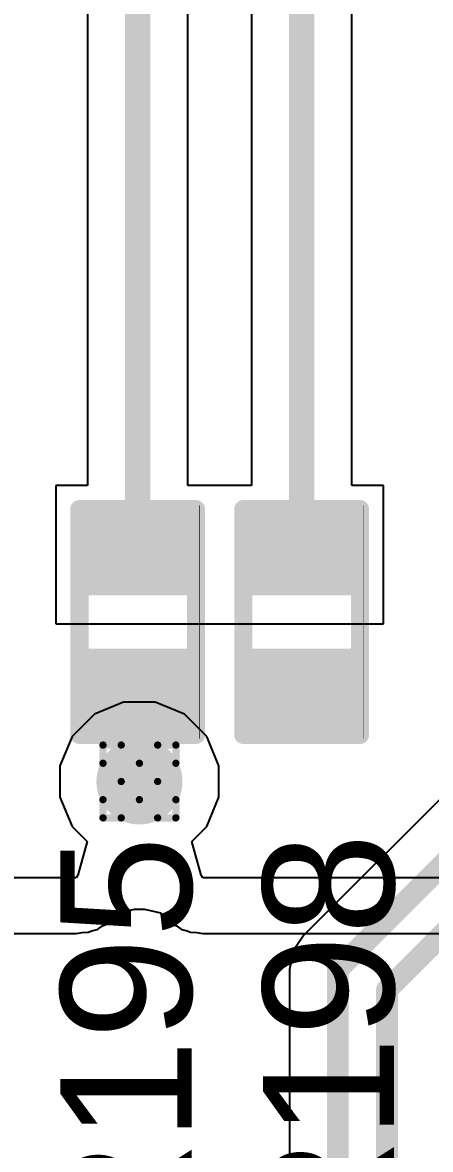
# Model space of a CAD drawing. Header units: inches. Extents: x -11 to 5379, y 0 to 5429.
# Drawn here: x 36.59 to 39.43, y 81.21 to 89.08 of the extents above; entities that cross this region are included whole.
import ezdxf

# ---------------------------------------------------------------- set-up
doc = ezdxf.new("R2010")
doc.units = ezdxf.units.IN
for name, color, linetype in [('Bottom Layer', 5, 'Continuous'), ('Drill Drawing', 1, 'Continuous'), ('GND', 16, 'Continuous'), ('PWR', 76, 'Continuous'), ('Top Layer', 1, 'Continuous'), ('Top Overlay', 2, 'Continuous'), ('Top Paste', 8, 'Continuous'), ('Top Solder', 216, 'Continuous'), ('Via Holes', 16, 'Continuous')]:
    doc.layers.add(name, color=color, linetype=linetype)
doc.styles.add('Arial', font='', dxfattribs={"height": 0.2})
doc.styles.get('Arial').set_extended_font_data('Arial')

# ---------------------------------------------------------------- blocks, each defined once
blk = doc.blocks.new('R___0402_295')
at = {"layer": 'Top Layer'}
for points in [[(-0.6985, -0.3175), (-0.6985, 0.3175), (-0.2413, 0.3175), (-0.2413, -0.3175)], [(0.2413, -0.3175), (0.2413, 0.3175), (0.6985, 0.3175), (0.6985, -0.3175)]]:
    blk.add_hatch(color=1, dxfattribs=at).paths.add_polyline_path(points)
at = {"layer": 'Top Paste'}
for points in [[(-0.6985, -0.3175), (-0.6985, 0.3175), (-0.2413, 0.3175), (-0.2413, -0.3175)], [(0.2413, -0.3175), (0.2413, 0.3175), (0.6985, 0.3175), (0.6985, -0.3175)]]:
    blk.add_hatch(color=8, dxfattribs=at).paths.add_polyline_path(points)
at = {"layer": 'Top Solder'}
for points in [[(-0.7535, -0.3725), (-0.7535, 0.3725), (-0.1863, 0.3725), (-0.1863, -0.3725)], [(0.1863, -0.3725), (0.1863, 0.3725), (0.7535, 0.3725), (0.7535, -0.3725)]]:
    blk.add_hatch(color=216, dxfattribs=at).paths.add_polyline_path(points)
at = {"layer": 'Top Overlay'}
for points in [[(-0.7874, 0.4064, 0.127, 0.127, 0), (-0.7874, -0.4064, 0.127, 0.127, 0)], [(-0.7874, 0.4064, 0.127, 0.127, 0), (0.7874, 0.4064, 0.127, 0.127, 0)], [(0.7874, 0.4064, 0.127, 0.127, 0), (0.7874, -0.4064, 0.127, 0.127, 0)], [(-0.7874, -0.4064, 0.127, 0.127, 0), (0.7874, -0.4064, 0.127, 0.127, 0)], [(-0.8128, -0.4318, 0.00323, 0.00323, 0), (0.8128, -0.4318, 0.00323, 0.00323, 0)]]:
    blk.add_lwpolyline(points, format="xyseb", dxfattribs=at)
for points in [[(-0.8191, 0.4064, 0.0635, 0.0635, 1), (-0.7556, 0.4064, 0.0635, 0.0635, 1)], [(-0.8191, 0.4064, 0.0635, 0.0635, 1), (-0.7556, 0.4064, 0.0635, 0.0635, 1)], [(0.7556, 0.4064, 0.0635, 0.0635, 1), (0.8191, 0.4064, 0.0635, 0.0635, 1)], [(0.7556, 0.4064, 0.0635, 0.0635, 1), (0.8191, 0.4064, 0.0635, 0.0635, 1)], [(-0.8191, -0.4064, 0.0635, 0.0635, 1), (-0.7556, -0.4064, 0.0635, 0.0635, 1)], [(-0.8191, -0.4064, 0.0635, 0.0635, 1), (-0.7556, -0.4064, 0.0635, 0.0635, 1)], [(0.7556, -0.4064, 0.0635, 0.0635, 1), (0.8191, -0.4064, 0.0635, 0.0635, 1)], [(0.7556, -0.4064, 0.0635, 0.0635, 1), (0.8191, -0.4064, 0.0635, 0.0635, 1)], [(-0.8136, -0.4318, 0.00161, 0.00161, 1), (-0.812, -0.4318, 0.00161, 0.00161, 1)], [(0.812, -0.4318, 0.00161, 0.00161, 1), (0.8136, -0.4318, 0.00161, 0.00161, 1)]]:
    blk.add_lwpolyline(points, format="xyseb", close=True, dxfattribs=at)
blk = doc.blocks.new('R___0402_297')
at = {"layer": 'Top Layer'}
for points in [[(-0.6985, -0.3175), (-0.6985, 0.3175), (-0.2413, 0.3175), (-0.2413, -0.3175)], [(0.2413, -0.3175), (0.2413, 0.3175), (0.6985, 0.3175), (0.6985, -0.3175)]]:
    blk.add_hatch(color=1, dxfattribs=at).paths.add_polyline_path(points)
at = {"layer": 'Top Paste'}
for points in [[(-0.6985, -0.3175), (-0.6985, 0.3175), (-0.2413, 0.3175), (-0.2413, -0.3175)], [(0.2413, -0.3175), (0.2413, 0.3175), (0.6985, 0.3175), (0.6985, -0.3175)]]:
    blk.add_hatch(color=8, dxfattribs=at).paths.add_polyline_path(points)
at = {"layer": 'Top Solder'}
for points in [[(-0.7535, -0.3725), (-0.7535, 0.3725), (-0.1863, 0.3725), (-0.1863, -0.3725)], [(0.1863, -0.3725), (0.1863, 0.3725), (0.7535, 0.3725), (0.7535, -0.3725)]]:
    blk.add_hatch(color=216, dxfattribs=at).paths.add_polyline_path(points)
at = {"layer": 'Top Overlay'}
for points in [[(-0.7874, 0.4064, 0.127, 0.127, 0), (-0.7874, -0.4064, 0.127, 0.127, 0)], [(-0.7874, 0.4064, 0.127, 0.127, 0), (0.7874, 0.4064, 0.127, 0.127, 0)], [(0.7874, 0.4064, 0.127, 0.127, 0), (0.7874, -0.4064, 0.127, 0.127, 0)], [(-0.7874, -0.4064, 0.127, 0.127, 0), (0.7874, -0.4064, 0.127, 0.127, 0)], [(-0.8128, -0.4318, 0.00323, 0.00323, 0), (0.8128, -0.4318, 0.00323, 0.00323, 0)]]:
    blk.add_lwpolyline(points, format="xyseb", dxfattribs=at)
for points in [[(-0.8191, 0.4064, 0.0635, 0.0635, 1), (-0.7556, 0.4064, 0.0635, 0.0635, 1)], [(-0.8191, 0.4064, 0.0635, 0.0635, 1), (-0.7556, 0.4064, 0.0635, 0.0635, 1)], [(0.7556, 0.4064, 0.0635, 0.0635, 1), (0.8191, 0.4064, 0.0635, 0.0635, 1)], [(0.7556, 0.4064, 0.0635, 0.0635, 1), (0.8191, 0.4064, 0.0635, 0.0635, 1)], [(-0.8191, -0.4064, 0.0635, 0.0635, 1), (-0.7556, -0.4064, 0.0635, 0.0635, 1)], [(-0.8191, -0.4064, 0.0635, 0.0635, 1), (-0.7556, -0.4064, 0.0635, 0.0635, 1)], [(0.7556, -0.4064, 0.0635, 0.0635, 1), (0.8191, -0.4064, 0.0635, 0.0635, 1)], [(0.7556, -0.4064, 0.0635, 0.0635, 1), (0.8191, -0.4064, 0.0635, 0.0635, 1)], [(-0.8136, -0.4318, 0.00161, 0.00161, 1), (-0.812, -0.4318, 0.00161, 0.00161, 1)], [(0.812, -0.4318, 0.00161, 0.00161, 1), (0.8136, -0.4318, 0.00161, 0.00161, 1)]]:
    blk.add_lwpolyline(points, format="xyseb", close=True, dxfattribs=at)

msp = doc.modelspace()

# ---------------------------------------------------------------- hatches: boundary and pattern name
at = {"layer": 'Bottom Layer'}
h = msp.add_hatch(color=5, dxfattribs=at)
edge = h.paths.add_edge_path()
edge.add_arc((37.4012, 83.782), 0.3, 0, 360)
at = {"layer": 'GND'}
h = msp.add_hatch(color=16, dxfattribs=at)
edge = h.paths.add_edge_path()
edge.add_arc((37.4012, 83.782), 0.3, 0, 360)
at = {"layer": 'PWR'}
h = msp.add_hatch(color=76, dxfattribs=at)
edge = h.paths.add_edge_path()
edge.add_arc((37.4012, 83.782), 0.3, 0, 360)
at = {"layer": 'Top Layer'}
h = msp.add_hatch(color=1, dxfattribs=at)
edge = h.paths.add_edge_path()
edge.add_arc((37.4012, 83.782), 0.3, 0, 360)
at = {"layer": 'Via Holes'}
h = msp.add_hatch(color=7, dxfattribs=at)
edge = h.paths.add_edge_path()
edge.add_arc((37.4012, 83.782), 0.15, 0, 360)

# ---------------------------------------------------------------- linework, layer by layer
at = {"layer": 'Bottom Layer'}
for p, q in [((41.8454, 86.0075), (38.5466, 82.7087)), ((38.5466, 82.7087), (38.4736, 82.5995)), ((38.4736, 82.5995), (38.448, 82.4706)), ((38.448, 82.4706), (38.448, 78.5229))]:
    msp.add_line(p, q, dxfattribs=at)
for points in [[(38.7846, 82.4706, 0.1524, 0.1524, 0), (42.0835, 85.7694, 0.1524, 0.1524, 0)], [(39.1275, 82.3286, 0.1524, 0.1524, 0), (42.2255, 85.4265, 0.1524, 0.1524, 0)], [(38.7846, 78.5229, 0.1524, 0.1524, 0), (38.7846, 82.4706, 0.1524, 0.1524, 0)], [(39.1275, 78.665, 0.1524, 0.1524, 0), (39.1275, 82.3286, 0.1524, 0.1524, 0)]]:
    msp.add_lwpolyline(points, format="xyseb", dxfattribs=at)
for points in [[(38.7465, 82.4706, 0.0762, 0.0762, 1), (38.8227, 82.4706, 0.0762, 0.0762, 1)], [(38.7465, 82.4706, 0.0762, 0.0762, 1), (38.8227, 82.4706, 0.0762, 0.0762, 1)], [(39.0894, 82.3286, 0.0762, 0.0762, 1), (39.1656, 82.3286, 0.0762, 0.0762, 1)], [(39.0894, 82.3286, 0.0762, 0.0762, 1), (39.1656, 82.3286, 0.0762, 0.0762, 1)]]:
    msp.add_lwpolyline(points, format="xyseb", close=True, dxfattribs=at)
at = {"layer": 'Drill Drawing'}
for points in [[(37.1472, 83.909, 0.0508, 0.0508, 0), (37.1472, 84.036, 0.0508, 0.0508, 0)], [(37.1472, 84.036, 0.0508, 0.0508, 0), (37.2742, 84.036, 0.0508, 0.0508, 0)], [(37.2742, 84.036, 0.0508, 0.0508, 0), (37.4012, 83.909, 0.0508, 0.0508, 0)], [(37.4012, 83.909, 0.0508, 0.0508, 0), (37.5282, 84.036, 0.0508, 0.0508, 0)], [(37.5282, 84.036, 0.0508, 0.0508, 0), (37.6552, 84.036, 0.0508, 0.0508, 0)], [(37.6552, 83.909, 0.0508, 0.0508, 0), (37.6552, 84.036, 0.0508, 0.0508, 0)], [(37.1472, 83.909, 0.0508, 0.0508, 0), (37.2742, 83.782, 0.0508, 0.0508, 0)], [(37.5282, 83.782, 0.0508, 0.0508, 0), (37.6552, 83.909, 0.0508, 0.0508, 0)], [(37.1472, 83.655, 0.0508, 0.0508, 0), (37.2742, 83.782, 0.0508, 0.0508, 0)], [(37.5282, 83.782, 0.0508, 0.0508, 0), (37.6552, 83.655, 0.0508, 0.0508, 0)], [(37.1472, 83.528, 0.0508, 0.0508, 0), (37.1472, 83.655, 0.0508, 0.0508, 0)], [(37.2742, 83.528, 0.0508, 0.0508, 0), (37.4012, 83.655, 0.0508, 0.0508, 0)], [(37.4012, 83.655, 0.0508, 0.0508, 0), (37.5282, 83.528, 0.0508, 0.0508, 0)], [(37.6552, 83.528, 0.0508, 0.0508, 0), (37.6552, 83.655, 0.0508, 0.0508, 0)], [(37.1472, 83.528, 0.0508, 0.0508, 0), (37.2742, 83.528, 0.0508, 0.0508, 0)], [(37.5282, 83.528, 0.0508, 0.0508, 0), (37.6552, 83.528, 0.0508, 0.0508, 0)]]:
    msp.add_lwpolyline(points, format="xyseb", dxfattribs=at)
for points in [[(37.1345, 84.036, 0.0254, 0.0254, 1), (37.1599, 84.036, 0.0254, 0.0254, 1)], [(37.1345, 84.036, 0.0254, 0.0254, 1), (37.1599, 84.036, 0.0254, 0.0254, 1)], [(37.2615, 84.036, 0.0254, 0.0254, 1), (37.2869, 84.036, 0.0254, 0.0254, 1)], [(37.2615, 84.036, 0.0254, 0.0254, 1), (37.2869, 84.036, 0.0254, 0.0254, 1)], [(37.5155, 84.036, 0.0254, 0.0254, 1), (37.5409, 84.036, 0.0254, 0.0254, 1)], [(37.5155, 84.036, 0.0254, 0.0254, 1), (37.5409, 84.036, 0.0254, 0.0254, 1)], [(37.6425, 84.036, 0.0254, 0.0254, 1), (37.6679, 84.036, 0.0254, 0.0254, 1)], [(37.6425, 84.036, 0.0254, 0.0254, 1), (37.6679, 84.036, 0.0254, 0.0254, 1)], [(37.1345, 83.909, 0.0254, 0.0254, 1), (37.1599, 83.909, 0.0254, 0.0254, 1)], [(37.1345, 83.909, 0.0254, 0.0254, 1), (37.1599, 83.909, 0.0254, 0.0254, 1)], [(37.3885, 83.909, 0.0254, 0.0254, 1), (37.4139, 83.909, 0.0254, 0.0254, 1)], [(37.3885, 83.909, 0.0254, 0.0254, 1), (37.4139, 83.909, 0.0254, 0.0254, 1)], [(37.6425, 83.909, 0.0254, 0.0254, 1), (37.6679, 83.909, 0.0254, 0.0254, 1)], [(37.6425, 83.909, 0.0254, 0.0254, 1), (37.6679, 83.909, 0.0254, 0.0254, 1)], [(37.2615, 83.782, 0.0254, 0.0254, 1), (37.2869, 83.782, 0.0254, 0.0254, 1)], [(37.2615, 83.782, 0.0254, 0.0254, 1), (37.2869, 83.782, 0.0254, 0.0254, 1)], [(37.5155, 83.782, 0.0254, 0.0254, 1), (37.5409, 83.782, 0.0254, 0.0254, 1)], [(37.5155, 83.782, 0.0254, 0.0254, 1), (37.5409, 83.782, 0.0254, 0.0254, 1)], [(37.1345, 83.655, 0.0254, 0.0254, 1), (37.1599, 83.655, 0.0254, 0.0254, 1)], [(37.1345, 83.655, 0.0254, 0.0254, 1), (37.1599, 83.655, 0.0254, 0.0254, 1)], [(37.3885, 83.655, 0.0254, 0.0254, 1), (37.4139, 83.655, 0.0254, 0.0254, 1)], [(37.3885, 83.655, 0.0254, 0.0254, 1), (37.4139, 83.655, 0.0254, 0.0254, 1)], [(37.6425, 83.655, 0.0254, 0.0254, 1), (37.6679, 83.655, 0.0254, 0.0254, 1)], [(37.6425, 83.655, 0.0254, 0.0254, 1), (37.6679, 83.655, 0.0254, 0.0254, 1)], [(37.1345, 83.528, 0.0254, 0.0254, 1), (37.1599, 83.528, 0.0254, 0.0254, 1)], [(37.1345, 83.528, 0.0254, 0.0254, 1), (37.1599, 83.528, 0.0254, 0.0254, 1)], [(37.2615, 83.528, 0.0254, 0.0254, 1), (37.2869, 83.528, 0.0254, 0.0254, 1)], [(37.2615, 83.528, 0.0254, 0.0254, 1), (37.2869, 83.528, 0.0254, 0.0254, 1)], [(37.5155, 83.528, 0.0254, 0.0254, 1), (37.5409, 83.528, 0.0254, 0.0254, 1)], [(37.5155, 83.528, 0.0254, 0.0254, 1), (37.5409, 83.528, 0.0254, 0.0254, 1)], [(37.6425, 83.528, 0.0254, 0.0254, 1), (37.6679, 83.528, 0.0254, 0.0254, 1)], [(37.6425, 83.528, 0.0254, 0.0254, 1), (37.6679, 83.528, 0.0254, 0.0254, 1)]]:
    msp.add_lwpolyline(points, format="xyseb", close=True, dxfattribs=at)
at = {"layer": 'PWR'}
for p, q in [((37.291, 84.336), (37.0874, 84.2517)), ((37.5114, 84.336), (37.291, 84.336)), ((37.715, 84.2517), (37.5114, 84.336)), ((37.0874, 84.2517), (36.9316, 84.0958)), ((37.8709, 84.0958), (37.715, 84.2517)), ((36.9316, 84.0958), (36.8472, 83.8922)), ((37.9552, 83.8922), (37.8709, 84.0958)), ((36.8472, 83.8922), (36.8472, 83.6718)), ((37.9552, 83.6718), (37.9552, 83.8922)), ((36.8472, 83.6718), (36.9316, 83.4682)), ((37.8709, 83.4682), (37.9552, 83.6718)), ((36.9316, 83.4682), (37.0369, 83.3628)), ((37.7655, 83.3628), (37.8709, 83.4682)), ((37.0369, 83.3628), (36.9708, 83.1274)), ((37.8316, 83.1274), (37.7655, 83.3628)), ((36.9591, 83.1088), (13.9954, 83.1088)), ((36.9708, 83.1274), (36.9591, 83.1088)), ((37.8434, 83.1088), (37.8316, 83.1274)), ((49.5159, 83.1088), (37.8434, 83.1088)), ((37.2552, 82.8662), (37.3658, 82.8903)), ((37.3658, 82.8903), (37.3878, 82.892)), ((37.3878, 82.892), (37.4147, 82.892)), ((37.4147, 82.892), (37.4367, 82.8903)), ((37.4367, 82.8903), (37.5472, 82.8662)), ((37.1438, 82.774), (37.1834, 82.7916)), ((37.1834, 82.7916), (37.2062, 82.8157)), ((37.2062, 82.8157), (37.2338, 82.8341)), ((37.2338, 82.8341), (37.2552, 82.8662)), ((37.5472, 82.8662), (37.5687, 82.8341)), ((37.5687, 82.8341), (37.5963, 82.8157)), ((37.5963, 82.8157), (37.6191, 82.7916)), ((37.6191, 82.7916), (37.6587, 82.774)), ((14.3839, 82.7203), (36.9591, 82.7203)), ((36.9591, 82.7203), (37.0016, 82.7288)), ((37.0016, 82.7288), (37.0449, 82.7299)), ((37.0449, 82.7299), (37.0752, 82.7434)), ((37.0752, 82.7434), (37.1077, 82.7499)), ((37.1077, 82.7499), (37.1438, 82.774)), ((37.6587, 82.774), (37.6947, 82.7499)), ((37.6947, 82.7499), (37.7272, 82.7434)), ((37.7272, 82.7434), (37.7575, 82.7299)), ((37.7575, 82.7299), (37.8009, 82.7288)), ((37.8009, 82.7288), (37.8434, 82.7203)), ((37.8434, 82.7203), (49.5159, 82.7203))]:
    msp.add_line(p, q, dxfattribs=at)
at = {"layer": 'Top Layer'}
for p, q in [((37.0394, 94.4852), (37.0394, 85.8468)), ((37.7387, 85.8468), (37.7387, 94.3404)), ((38.1824, 92.2763), (38.1824, 85.8468)), ((38.8817, 85.8468), (38.8817, 92.1315)), ((37.0394, 85.8468), (36.8176, 85.8468)), ((36.8176, 85.8468), (36.8176, 84.8816)), ((38.1824, 85.8468), (37.7387, 85.8468)), ((39.1036, 85.8468), (38.8817, 85.8468)), ((39.1036, 84.8816), (39.1036, 85.8468)), ((36.8176, 84.8816), (39.1036, 84.8816))]:
    msp.add_line(p, q, dxfattribs=at)
for points in [[(37.3891, 85.3741, 0.1778, 0.1778, 0), (37.3891, 94.4852, 0.1778, 0.1778, 0)], [(38.5321, 85.3741, 0.1778, 0.1778, 0), (38.5321, 92.2763, 0.1778, 0.1778, 0)]]:
    msp.add_lwpolyline(points, format="xyseb", dxfattribs=at)
for points in [[(37.3446, 85.3741, 0.0889, 0.0889, 1), (37.4335, 85.3741, 0.0889, 0.0889, 1)], [(38.4876, 85.3741, 0.0889, 0.0889, 1), (38.5765, 85.3741, 0.0889, 0.0889, 1)]]:
    msp.add_lwpolyline(points, format="xyseb", close=True, dxfattribs=at)

# ---------------------------------------------------------------- block references
at = {"rotation": 90}
for name, p in [('R___0402_297', (37.3891, 84.8943)), ('R___0402_295', (38.5321, 84.8943))]:
    msp.add_blockref(name, p, dxfattribs=at)

# ---------------------------------------------------------------- texts
at = {"layer": 'Top Overlay', "style": 'Arial'}
for s, p in [('R195', (37.7648, 80.3498)), ('R198', (39.1759, 80.3687))]:
    msp.add_text(s, height=0.9144, rotation=90, dxfattribs=at).set_placement(p)

doc.saveas('drawing.dxf')
